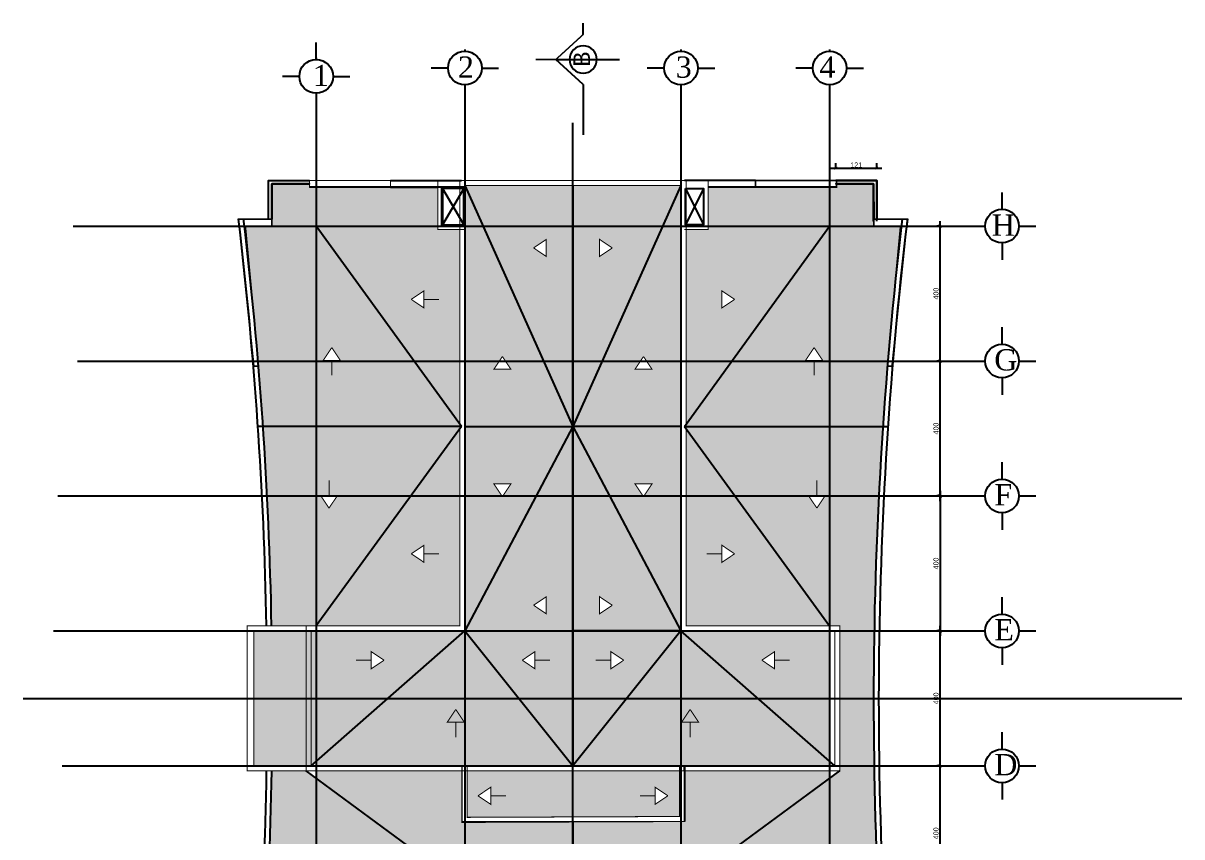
# Model space of a CAD drawing. Extents: x 250879 to 348495, y -51522 to -9360.
# Drawn here: x 250879 to 254311, y -22103 to -19691 of the extents above; entities that cross this region are included whole.
import ezdxf

# ---------------------------------------------------------------- set-up
doc = ezdxf.new("R2010")
doc.units = 0
doc.linetypes.add('Dashed', pattern=[0.75, 0.5, -0.25])
doc.layers.get('0').update_dxf_attribs({"linetype": 'CONTINUOUS'})
doc.layers.get('DEFPOINTS').update_dxf_attribs({"color": 9, "linetype": 'CONTINUOUS'})
for name, color, linetype in [('AXIS', 1, 'CONTINUOUS'), ('CURTAIN', 150, 'CONTINUOUS'), ('DIM', 3, 'CONTINUOUS'), ('FURNITURE', 4, 'CONTINUOUS'), ('TEXT', 3, 'CONTINUOUS'), ('WALL', 7, 'CONTINUOUS'), ('WALL1', 2, 'CONTINUOUS')]:
    doc.layers.add(name, color=color, linetype=linetype)
doc.styles.get("Standard").update_dxf_attribs({"font": 'sanss___.ttf', "height": 15})
doc.styles.add('style2', font='romantic.ttf', dxfattribs={"height": 50})
doc.dimstyles.get("Standard").update_dxf_attribs({"dimtxt": 15, "dimasz": 10, "dimexe": 10, "dimexo": 30, "dimgap": 5, "dimtad": 1, "dimdec": 0, "dimdsep": 46, "dimtxsty": 'Standard', "dimblk1": 'ARCHTICK', "dimblk2": 'ARCHTICK', "dimsah": 1, "dimcen": 2.5, "dimdle": 15, "dimclrd": 3, "dimclre": 3, "dimclrt": 3, "dimazin": 0, "dimtfac": 1, "dimtdec": 0, "dimtmove": 2, "dimatfit": 2, "dimldrblk": 'ARCHTICK', "dimfxl": 1.0455, "dimfxlon": 1, "dimtolj": 1, "dimtzin": 0, "dimarcsym": 0})
doc.dimstyles.new('STANDARD$0', dxfattribs={"dimscale": 0, "dimtxt": 12, "dimasz": 8, "dimexe": 15, "dimexo": 0.0625, "dimgap": 2, "dimtad": 1, "dimdec": 0, "dimzin": 0, "dimdsep": 46, "dimtxsty": 'Standard', "dimblk1": 'ARCHTICK', "dimblk2": 'ARCHTICK', "dimsah": 1, "dimcen": 0.09, "dimdle": 15, "dimclrd": 3, "dimclre": 3, "dimclrt": 3, "dimazin": 0, "dimtfac": 1, "dimtdec": 0, "dimtofl": 0, "dimtmove": 1, "dimatfit": 3, "dimldrblk": 'ARCHTICK', "dimfxl": 1.0455, "dimfxlon": 1, "dimtolj": 1, "dimtzin": 0, "dimarcsym": 0})
pattern_1 = [(0, (-18892.62, 0), (4.7625, 9.525), [0, -9.525])]

# ---------------------------------------------------------------- blocks, each defined once
blk = doc.blocks.new('_ARCHTICK')
at = {"color": 0, "linetype": 'ByBlock', "const_width": 0.15}
blk.add_lwpolyline([(-0.5, -0.5), (0.5, 0.5)], dxfattribs=at)
blk = doc.blocks.new('*D1141')
at = {"layer": 'DEFPOINTS', "color": 0, "linetype": 'ByBlock', "ltscale": 3, "transparency": 16777216}
for p in [(253595.8, -21892.8), (253595.8, -21892.8), (253595.8, -22292.8)]:
    blk.add_point(p, dxfattribs=at)
at = {"layer": 'WALL1', "color": 3, "linetype": 'ByBlock', "lineweight": -2, "ltscale": 3, "transparency": 16777216}
for p, q in [((253595.8, -21892.8), (253585.8, -21892.8)), ((253595.8, -22307.8), (253595.8, -21877.8)), ((253595.8, -22292.8), (253585.8, -22292.8))]:
    blk.add_line(p, q, dxfattribs=at)
at = {"layer": 'WALL1', "color": 3, "linetype": 'ByBlock', "lineweight": -2, "ltscale": 3, "transparency": 16777216, "xscale": 10, "yscale": 10, "zscale": 10}
for p, rotation in [((253595.8, -21892.8), 90), ((253595.8, -22292.8), 270)]:
    blk.add_blockref('_ARCHTICK', p, dxfattribs=dict(at, rotation=rotation))
at = {"layer": 'WALL1', "color": 3, "linetype": 'ByBlock', "ltscale": 3, "transparency": 16777216, "insert": (253583.1, -22092.8), "char_height": 15, "attachment_point": 5, "rotation": 90}
blk.add_mtext('\\A1;400', dxfattribs=at)
blk = doc.blocks.new('*D1142')
at = {"layer": 'DEFPOINTS', "color": 0, "linetype": 'ByBlock', "ltscale": 3, "transparency": 16777216}
for p in [(253595.8, -21492.8), (253595.8, -21492.8), (253595.8, -21892.8)]:
    blk.add_point(p, dxfattribs=at)
at = {"layer": 'WALL1', "color": 3, "linetype": 'ByBlock', "lineweight": -2, "ltscale": 3, "transparency": 16777216}
for p, q in [((253595.8, -21907.8), (253595.8, -21477.8)), ((253595.8, -21492.8), (253585.8, -21492.8)), ((253595.8, -21892.8), (253585.8, -21892.8))]:
    blk.add_line(p, q, dxfattribs=at)
at = {"layer": 'WALL1', "color": 3, "linetype": 'ByBlock', "lineweight": -2, "ltscale": 3, "transparency": 16777216, "xscale": 10, "yscale": 10, "zscale": 10}
for p, rotation in [((253595.8, -21492.8), 90), ((253595.8, -21892.8), 270)]:
    blk.add_blockref('_ARCHTICK', p, dxfattribs=dict(at, rotation=rotation))
at = {"layer": 'WALL1', "color": 3, "linetype": 'ByBlock', "ltscale": 3, "transparency": 16777216, "insert": (253583.1, -21692.8), "char_height": 15, "attachment_point": 5, "rotation": 90}
blk.add_mtext('\\A1;400', dxfattribs=at)
blk = doc.blocks.new('*D1143')
at = {"layer": 'DEFPOINTS', "color": 0, "linetype": 'ByBlock', "ltscale": 3, "transparency": 16777216}
for p in [(253595.8, -20692.8), (253595.8, -20692.8), (253595.8, -21092.8)]:
    blk.add_point(p, dxfattribs=at)
at = {"layer": 'WALL1', "color": 3, "linetype": 'ByBlock', "lineweight": -2, "ltscale": 3, "transparency": 16777216}
for p, q in [((253595.8, -20692.8), (253585.8, -20692.8)), ((253595.8, -21107.8), (253595.8, -20677.8)), ((253595.8, -21092.8), (253585.8, -21092.8))]:
    blk.add_line(p, q, dxfattribs=at)
at = {"layer": 'WALL1', "color": 3, "linetype": 'ByBlock', "lineweight": -2, "ltscale": 3, "transparency": 16777216, "xscale": 10, "yscale": 10, "zscale": 10}
for p, rotation in [((253595.8, -20692.8), 90), ((253595.8, -21092.8), 270)]:
    blk.add_blockref('_ARCHTICK', p, dxfattribs=dict(at, rotation=rotation))
at = {"layer": 'WALL1', "color": 3, "linetype": 'ByBlock', "ltscale": 3, "transparency": 16777216, "insert": (253583.1, -20892.8), "char_height": 15, "attachment_point": 5, "rotation": 90}
blk.add_mtext('\\A1;400', dxfattribs=at)
blk = doc.blocks.new('*D1144')
at = {"layer": 'DEFPOINTS', "color": 0, "linetype": 'ByBlock', "ltscale": 3, "transparency": 16777216}
for p in [(253595.8, -20292.8), (253595.8, -20292.8), (253595.8, -20692.8)]:
    blk.add_point(p, dxfattribs=at)
at = {"layer": 'WALL1', "color": 3, "linetype": 'ByBlock', "lineweight": -2, "ltscale": 3, "transparency": 16777216}
for p, q in [((253595.8, -20707.8), (253595.8, -20277.8)), ((253595.8, -20292.8), (253585.8, -20292.8)), ((253595.8, -20692.8), (253585.8, -20692.8))]:
    blk.add_line(p, q, dxfattribs=at)
at = {"layer": 'WALL1', "color": 3, "linetype": 'ByBlock', "lineweight": -2, "ltscale": 3, "transparency": 16777216, "xscale": 10, "yscale": 10, "zscale": 10}
for p, rotation in [((253595.8, -20292.8), 90), ((253595.8, -20692.8), 270)]:
    blk.add_blockref('_ARCHTICK', p, dxfattribs=dict(at, rotation=rotation))
at = {"layer": 'WALL1', "color": 3, "linetype": 'ByBlock', "ltscale": 3, "transparency": 16777216, "insert": (253583.1, -20492.8), "char_height": 15, "attachment_point": 5, "rotation": 90}
blk.add_mtext('\\A1;400', dxfattribs=at)
blk = doc.blocks.new('*D1146')
at = {"layer": 'DEFPOINTS', "color": 0, "linetype": 'ByBlock', "ltscale": 3, "transparency": 16777216}
for p in [(253558.5, -21092.8), (253558.5, -21492.8), (253595.8, -21492.8)]:
    blk.add_point(p, dxfattribs=at)
at = {"layer": 'WALL1', "color": 3, "linetype": 'ByBlock', "lineweight": -2, "ltscale": 3, "transparency": 16777216}
for p, q in [((253595.8, -21077.8), (253595.8, -21507.8)), ((253594.8, -21092.8), (253605.8, -21092.8)), ((253594.8, -21492.8), (253605.8, -21492.8))]:
    blk.add_line(p, q, dxfattribs=at)
at = {"layer": 'WALL1', "color": 3, "linetype": 'ByBlock', "lineweight": -2, "ltscale": 3, "transparency": 16777216, "xscale": 10, "yscale": 10, "zscale": 10}
for p, rotation in [((253595.8, -21092.8), 90), ((253595.8, -21492.8), 270)]:
    blk.add_blockref('_ARCHTICK', p, dxfattribs=dict(at, rotation=rotation))
at = {"layer": 'WALL1', "color": 3, "linetype": 'ByBlock', "ltscale": 3, "transparency": 16777216, "insert": (253583.1, -21292.8), "char_height": 15, "attachment_point": 5, "rotation": 90}
blk.add_mtext('\\A1;400', dxfattribs=at)
blk = doc.blocks.new('sec')
at = {"layer": 'WALL'}
for p, q in [((0, 105.9), (0, 319.4)), ((0, 105.9), (-115.7, 0)), ((-115.7, 0), (153.7, 0)), ((0, -105.9), (0, -153.8))]:
    blk.add_line(p, q, dxfattribs=at)
at = {"layer": 'WALL', "const_width": 6}
for points in [[(0, 105.9), (-115.7, 0), (-201.5, 0)], [(0, -105.9), (-115.7, 0)]]:
    blk.add_lwpolyline(points, dxfattribs=at)
at = {"layer": 'WALL'}
blk.add_circle((0, 0), 57.9, dxfattribs=at)
blk = doc.blocks.new('*D1136')
at = {"layer": 'DEFPOINTS', "color": 0, "linetype": 'Continuous', "transparency": 16777216}
for p in [(253407.4, -20121.3), (253286.4, -20157.7), (253407.4, -20157.7)]:
    blk.add_point(p, dxfattribs=at)
at = {"layer": 'WALL', "color": 3, "linetype": 'Continuous', "lineweight": -2, "transparency": 16777216}
for p, q in [((253286.4, -20122.3), (253286.4, -20106.3)), ((253407.4, -20122.3), (253407.4, -20106.3)), ((253271.4, -20121.3), (253422.4, -20121.3))]:
    blk.add_line(p, q, dxfattribs=at)
at = {"layer": 'WALL', "color": 3, "linetype": 'Continuous', "lineweight": -2, "transparency": 16777216, "xscale": 8, "yscale": 8, "zscale": 8, "rotation": 180}
blk.add_blockref('_ARCHTICK', (253286.4, -20121.3), dxfattribs=at)
at = {"layer": 'WALL', "color": 3, "linetype": 'Continuous', "lineweight": -2, "transparency": 16777216, "xscale": 8, "yscale": 8, "zscale": 8}
blk.add_blockref('_ARCHTICK', (253407.4, -20121.3), dxfattribs=at)
at = {"layer": 'WALL', "color": 3, "linetype": 'Continuous', "transparency": 16777216, "insert": (253346.9, -20111.8), "char_height": 15, "attachment_point": 5}
blk.add_mtext('\\A1;121', dxfattribs=at)

msp = doc.modelspace()

# ---------------------------------------------------------------- hatches: boundary and pattern name
at = {"layer": 'AXIS'}
h = msp.add_hatch(dxfattribs=at)
h.set_pattern_fill('DOTS', color=256, scale=10, style=0)
h.set_pattern_definition([(0, (-18892.62, 0), (7.9375, 15.875), [0, -15.875])])
h.paths.add_polyline_path([(252823.02086, -21907.83296), (252507.36587, -21907.83296), (252507.36587, -22044.14992), (252823.02086, -22042.89259)])
h.paths.add_polyline_path([(252750.87872, -21981.53314), (252750.87872, -21956.19963), (252788.62211, -21981.53314), (252750.87872, -22006.86665)], flags=16)
h.paths.add_polyline_path([(252507.36587, -21907.83296), (252193.6885, -21907.83296), (252193.6885, -22045.39937), (252507.36587, -22044.14992)])
h.paths.add_polyline_path([(252263.85303, -21981.53314), (252263.85303, -22006.86665), (252226.10963, -21981.53314), (252263.85303, -21956.19963)], flags=16)
h.paths.add_polyline_path([(253055.35748, -21692.91526), (252827.52534, -21692.91526), (252827.52534, -21892.83296), (253253.00221, -21892.83296), (253268.00221, -21892.83296), (253268.00221, -21879.65996)])
h.paths.add_polyline_path([(253268.00221, -21692.91526), (253055.35748, -21692.91526), (253268.00221, -21879.65996)], flags=17)
h.paths.add_polyline_path([(253268.00221, -21492.83296), (252827.52534, -21492.83296), (253055.35748, -21692.91526), (253268.00221, -21692.91526)])
h.paths.add_polyline_path([(253104.81389, -21579.654), (253104.81389, -21604.98751), (253067.0705, -21579.654), (253104.81389, -21554.32049)], flags=16)
h.paths.add_polyline_path([(252827.52534, -21492.83296), (252827.52534, -21692.91526), (253055.35748, -21692.91526)])
h.paths.add_polyline_path([(252827.52534, -21492.83296), (252667.37974, -21692.91526), (252827.52534, -21692.91526)])
h.paths.add_polyline_path([(252827.52534, -21492.83296), (252507.36587, -21492.83296), (252507.36587, -21692.91526), (252667.37974, -21692.91526)])
h.paths.add_polyline_path([(252657.6753, -21579.654), (252619.93191, -21604.98751), (252619.93191, -21579.654), (252619.93191, -21554.32049)], flags=16)
h.paths.add_polyline_path([(252827.52534, -21692.91526), (252667.37974, -21692.91526), (252507.36587, -21892.83296), (252827.52534, -21892.83296)])
h.paths.add_polyline_path([(252667.37974, -21692.91526), (252507.36587, -21692.91526), (252507.36587, -21892.83296)], flags=17)
h.paths.add_polyline_path([(252507.36587, -21492.83296), (252187.20641, -21492.83296), (252347.35201, -21692.91526), (252507.36587, -21692.91526)])
h.paths.add_polyline_path([(252394.79984, -21579.654), (252394.79984, -21604.98751), (252357.05644, -21579.654), (252394.79984, -21554.32049)], flags=16)
h.paths.add_polyline_path([(252507.36587, -21692.91526), (252347.35201, -21692.91526), (252507.36587, -21892.83296)], flags=17)
h.paths.add_polyline_path([(252347.35201, -21692.91526), (252187.20641, -21692.91526), (252187.20641, -21892.83296), (252507.36587, -21892.83296)])
h.paths.add_polyline_path([(252187.20641, -21692.91526), (251959.37427, -21692.91526), (251746.72953, -21879.65996), (251746.72953, -21892.83296), (252187.20641, -21892.83296)])
h.paths.add_polyline_path([(252187.20641, -21492.83296), (252187.20641, -21692.91526), (252347.35201, -21692.91526)], flags=17)
h.paths.add_polyline_path([(252187.20641, -21492.83296), (251959.37427, -21692.91526), (252187.20641, -21692.91526)])
h.paths.add_polyline_path([(252187.20641, -21492.83296), (251746.72953, -21492.83296), (251746.72953, -21692.91526), (251959.37427, -21692.91526)])
h.paths.add_polyline_path([(251947.66125, -21579.654), (251909.91785, -21604.98751), (251909.91785, -21579.654), (251909.91785, -21554.32049)], flags=16)
h.paths.add_polyline_path([(251746.72953, -21492.83296), (251562.29841, -21492.83296), (251562.29841, -21692.91526), (251746.72953, -21692.91526)])
h.paths.add_polyline_path([(251746.72953, -21692.91526), (251562.29841, -21692.91526), (251562.29841, -21892.83296), (251731.72953, -21892.83296), (251746.72953, -21879.65996)])
h.paths.add_polyline_path([(252616.08484, -21092.83296), (252507.36587, -21092.83296), (252507.36587, -21492.83296), (252827.52534, -21492.83296)])
h.paths.add_polyline_path([(252586.27638, -21391.41534), (252624.01978, -21416.74885), (252586.27638, -21442.08236), (252586.27638, -21416.74885)], flags=16)
h.paths.add_polyline_path([(252827.52534, -21092.83296), (252717.7022, -21092.83296), (252716.43314, -21094.72368), (252715.16409, -21092.83296), (252616.08484, -21092.83296), (252827.52534, -21492.83296)], flags=17)
h.paths.add_polyline_path([(252827.52534, -20887.16003), (252507.36587, -20887.16003), (252616.08484, -21092.83296), (252715.16409, -21092.83296), (252691.09963, -21056.98029), (252716.43314, -21056.98029), (252741.76666, -21056.98029), (252717.7022, -21092.83296), (252827.52534, -21092.83296)])
h.paths.add_polyline_path([(252827.52534, -20692.83296), (252725.31759, -20692.83296), (252741.76666, -20717.33977), (252716.43314, -20717.33977), (252691.09963, -20717.33977), (252707.54869, -20692.83296), (252594.44268, -20692.83296), (252507.36587, -20887.16003), (252827.52534, -20887.16003)])
h.paths.add_polyline_path([(252827.52534, -20172.66838), (252594.44268, -20692.83296), (252707.54869, -20692.83296), (252716.43314, -20679.59638), (252725.31759, -20692.83296), (252827.52534, -20692.83296)])
h.paths.add_polyline_path([(252827.52534, -20172.66838), (252507.36587, -20172.66838), (252507.36587, -20692.83296), (252594.44268, -20692.83296)])
h.paths.add_polyline_path([(252624.01978, -20357.57121), (252586.27638, -20382.90472), (252586.27638, -20357.57121), (252586.27638, -20332.23769)], flags=16)
h.paths.add_polyline_path([(252507.36587, -20172.66838), (252187.20641, -20172.66838), (252420.28907, -20692.83296), (252507.36587, -20692.83296)])
h.paths.add_polyline_path([(252428.45537, -20332.23769), (252428.45537, -20357.57121), (252428.45537, -20382.90472), (252390.71197, -20357.57121)], flags=16)
h.paths.add_polyline_path([(252507.36587, -20692.83296), (252420.28907, -20692.83296), (252507.36587, -20887.16003)], flags=17)
h.paths.add_polyline_path([(252594.44268, -20692.83296), (252507.36587, -20692.83296), (252507.36587, -20887.16003)])
h.paths.add_polyline_path([(252420.28907, -20692.83296), (252307.18305, -20692.83296), (252323.63212, -20717.33977), (252298.2986, -20717.33977), (252272.96509, -20717.33977), (252289.41415, -20692.83296), (252187.20641, -20692.83296), (252187.20641, -20887.16003), (252507.36587, -20887.16003)])
h.paths.add_polyline_path([(252187.20641, -20172.66838), (252187.20641, -20692.83296), (252289.41415, -20692.83296), (252298.2986, -20679.59638), (252307.18305, -20692.83296), (252420.28907, -20692.83296)])
h.paths.add_polyline_path([(252507.36587, -20887.16003), (252187.20641, -20887.16003), (252187.20641, -21092.83296), (252297.02955, -21092.83296), (252272.96509, -21056.98029), (252298.2986, -21056.98029), (252323.63212, -21056.98029), (252299.56766, -21092.83296), (252398.64691, -21092.83296)])
h.paths.add_polyline_path([(252507.36587, -20887.16003), (252398.64691, -21092.83296), (252507.36587, -21092.83296)], flags=17)
h.paths.add_polyline_path([(252507.36587, -20887.16003), (252507.36587, -21092.83296), (252616.08484, -21092.83296)])
h.paths.add_polyline_path([(252507.36587, -21092.83296), (252398.64691, -21092.83296), (252187.20641, -21492.83296), (252507.36587, -21492.83296)])
h.paths.add_polyline_path([(252428.45537, -21391.41534), (252428.45537, -21416.74885), (252428.45537, -21442.08236), (252390.71197, -21416.74885)], flags=16)
h.paths.add_polyline_path([(252398.64691, -21092.83296), (252299.56766, -21092.83296), (252298.2986, -21094.72368), (252297.02955, -21092.83296), (252187.20641, -21092.83296), (252187.20641, -21492.83296)], flags=17)
h.paths.add_polyline_path([(251959.37427, -21692.91526), (251746.72953, -21692.91526), (251746.72953, -21879.65996)])
at = {"layer": 'CURTAIN', "linetype": 'Continuous'}
h = msp.add_hatch(dxfattribs=at)
h.set_pattern_fill('DOTS', color=256, scale=6, style=0)
h.set_pattern_definition(pattern_1)
h.paths.add_polyline_path([(252107.04359, -20177.66838), (251746.72953, -20177.66838), (251746.72953, -20292.83296), (252107.04359, -20292.83296)])
h.paths.add_polyline_path([(252172.20641, -20302.83296), (252107.04359, -20302.83296), (252107.04359, -20292.83296), (251746.72953, -20292.83296), (252036.11992, -20692.83296), (252172.20641, -20692.83296)])
h.paths.add_polyline_path([(252066.05863, -20484.78181), (252066.05863, -20510.11532), (252066.05863, -20535.44883), (252028.31524, -20510.11532)], flags=16)
h.paths.add_polyline_path([(252172.20641, -20692.83296), (252036.11992, -20692.83296), (252172.20641, -20880.93387)])
h.paths.add_polyline_path([(252172.20641, -20893.3479), (252026.99093, -21092.83296), (252172.20641, -21092.83296)])
h.paths.add_polyline_path([(252172.20641, -21092.83296), (252026.99093, -21092.83296), (251746.72953, -21477.83296), (252172.20641, -21477.83296)])
h.paths.add_polyline_path([(252066.05863, -21238.87123), (252066.05863, -21264.20474), (252066.05863, -21289.53825), (252028.31524, -21264.20474)], flags=16)
h.paths.add_polyline_path([(252026.99093, -21092.83296), (251808.77921, -21092.83296), (251784.68508, -21128.72985), (251760.59095, -21092.83296), (251746.72953, -21092.83296), (251746.72953, -21477.83296)])
h.paths.add_polyline_path([(252172.20641, -20893.3479), (252172.20641, -20887.16003), (251746.72953, -20887.16003), (251746.72953, -21092.83296), (251760.59095, -21092.83296), (251759.35157, -21090.98646), (251784.68508, -21090.98646), (251810.01859, -21090.98646), (251808.77921, -21092.83296), (252026.99093, -21092.83296)])
h.paths.add_polyline_path([(252036.11992, -20692.83296), (251746.72953, -20692.83296), (251746.72953, -20887.16003), (252172.20641, -20887.16003), (252172.20641, -20880.93387)])
h.paths.add_polyline_path([(251746.72953, -20292.83296), (251746.72953, -20692.83296), (251792.839, -20692.83296), (251792.839, -20690.82187), (251767.50549, -20690.82187), (251792.839, -20653.07848), (251818.17251, -20690.82187), (251792.839, -20690.82187), (251792.839, -20692.83296), (252036.11992, -20692.83296)])
h.paths.add_polyline_path([(251746.72953, -20177.66838), (251726.89589, -20177.66838), (251726.89589, -20167.66838), (251615.66618, -20167.66838), (251615.66618, -20272.66838), (251615.50159, -20272.66838), (251615.50159, -20292.83296), (251746.72953, -20292.83296)])
h.paths.add_polyline_path([(251746.72953, -20292.83296), (251536.58053, -20292.83296), (251551.1823, -20447.09997, -0.00511184), (251574.32417, -20692.83296), (251746.72953, -20692.83296)])
h.paths.add_polyline_path([(251746.72953, -20692.83296), (251574.32417, -20692.83296, -0.0040361542), (251589.04376, -20887.16003), (251746.72953, -20887.16003)])
h.paths.add_polyline_path([(251746.72953, -20887.16003), (251589.04376, -20887.16003, -0.0042670362), (251601.19169, -21092.83296), (251746.72953, -21092.83296)])
h.paths.add_polyline_path([(251746.72953, -21092.83296), (251601.19169, -21092.83296, -0.0079786978), (251614.48128, -21477.83296), (251746.72953, -21477.83296)])
h = msp.add_hatch(dxfattribs=at)
h.set_pattern_fill('DOTS', color=256, scale=6, style=0)
h.set_pattern_definition(pattern_1)
h.paths.add_polyline_path([(253268.00221, -20177.66838), (252907.85451, -20177.66838), (252907.85451, -20292.83296), (253268.00221, -20292.83296)])
h.paths.add_polyline_path([(253397.41612, -20167.66838), (253288.16857, -20167.66838), (253288.16857, -20177.66838), (253268.00221, -20177.66838), (253268.00221, -20292.83296), (253399.23015, -20292.83296), (253399.23015, -20272.66838)])
h.paths.add_polyline_path([(253268.00221, -20292.83296), (252907.85451, -20292.83296), (252907.85451, -20302.83296), (252842.52534, -20302.83296), (252842.52534, -20692.83296), (252978.61182, -20692.83296)])
h.paths.add_polyline_path([(252986.41651, -20510.11532), (252948.67312, -20535.44883), (252948.67312, -20510.11532), (252948.67312, -20484.78181)], flags=16)
h.paths.add_polyline_path([(253268.00221, -20292.83296), (252978.61182, -20692.83296), (253221.89275, -20692.83296), (253221.89275, -20690.82187), (253196.55923, -20690.82187), (253221.89275, -20653.07848), (253247.22626, -20690.82187), (253221.89275, -20690.82187), (253221.89275, -20692.83296), (253268.00221, -20692.83296)])
h.paths.add_polyline_path([(253463.54945, -20447.09997), (253478.15122, -20292.83296), (253268.00221, -20292.83296), (253268.00221, -20692.83296), (253440.40757, -20692.83296, -0.00511184)])
h.paths.add_polyline_path([(253440.40757, -20692.83296), (253268.00221, -20692.83296), (253268.00221, -20887.16003), (253425.68799, -20887.16003, -0.0040361542)])
h.paths.add_polyline_path([(253268.00221, -20692.83296), (252978.61182, -20692.83296), (252842.52534, -20880.93387), (252842.52534, -20887.16003), (253268.00221, -20887.16003)])
h.paths.add_polyline_path([(253268.00221, -20887.16003), (252842.52534, -20887.16003), (252842.52534, -20893.3479), (252987.74082, -21092.83296), (253205.95254, -21092.83296), (253204.71315, -21090.98646), (253230.04667, -21090.98646), (253255.38018, -21090.98646), (253254.1408, -21092.83296), (253268.00221, -21092.83296)])
h.paths.add_polyline_path([(253425.68799, -20887.16003), (253268.00221, -20887.16003), (253268.00221, -21092.83296), (253413.54006, -21092.83296, -0.0042670362)])
h.paths.add_polyline_path([(253413.54006, -21092.83296), (253268.00221, -21092.83296), (253268.00221, -21477.83296), (253298.00221, -21477.83296), (253298.00221, -21492.83296), (253399.98155, -21492.83296, -0.0082894218)])
h.paths.add_polyline_path([(253268.00221, -21092.83296), (253254.1408, -21092.83296), (253230.04667, -21128.72985), (253205.95254, -21092.83296), (252987.74082, -21092.83296), (253268.00221, -21477.83296)], flags=17)
h.paths.add_polyline_path([(252987.74082, -21092.83296), (252842.52534, -21092.83296), (252842.52534, -21477.83296), (253268.00221, -21477.83296)])
h.paths.add_polyline_path([(252948.67312, -21289.53825), (252948.67312, -21264.20474), (252948.67312, -21238.87123), (252986.41651, -21264.20474)], flags=16)
h.paths.add_polyline_path([(252842.52534, -20893.3479), (252842.52534, -21092.83296), (252987.74082, -21092.83296)], flags=17)
h.paths.add_polyline_path([(252978.61182, -20692.83296), (252842.52534, -20692.83296), (252842.52534, -20880.93387)])
h = msp.add_hatch(dxfattribs=at)
h.set_pattern_fill('DOTS', color=256, scale=6, style=0)
h.set_pattern_definition(pattern_1)
h.paths.add_polyline_path([(253268.00221, -21929.89133), (253268.00221, -21907.83296), (252838.02086, -21907.83296), (252838.02086, -22057.83296), (252827.52534, -22057.87477), (252827.52534, -22253.76465)])
h.paths.add_polyline_path([(253268.00221, -21929.89133), (252827.52534, -22253.76465), (252827.52534, -22292.83296), (253109.73233, -22292.83296), (253135.06585, -22255.08957), (253160.39936, -22292.83296), (253268.00221, -22292.83296)])
h.paths.add_polyline_path([(253399.68719, -21892.83296), (253298.00221, -21892.83296), (253298.00221, -21907.83296), (253268.00221, -21929.89133), (253268.00221, -22292.83296), (253383.00221, -22292.83296), (253412.65602, -22292.83296, -0.008289017)])
h.paths.add_polyline_path([(253398.17738, -21692.91526), (253298.00221, -21692.91526), (253298.00221, -21892.83296), (253399.68719, -21892.83296, -0.004140532)])
h.paths.add_polyline_path([(253399.98155, -21492.83296), (253298.00221, -21492.83296), (253298.00221, -21692.91526), (253398.17738, -21692.91526, -0.0041439912)])
h.paths.add_polyline_path([(253412.65602, -22292.83296), (253268.00221, -22292.83296), (253268.00221, -22489.17112), (253423.88586, -22489.17112, -0.0040729229)])
h.paths.add_polyline_path([(253423.88586, -22489.17112), (253268.00221, -22489.17112), (253268.00221, -22692.99755), (253438.94449, -22692.99755, -0.004232874)])
h.paths.add_polyline_path([(253438.94449, -22692.99755), (253268.00221, -22692.99755), (253268.00221, -23093.16214), (253476.07906, -23093.16214), (253461.97019, -22941.1241, -0.0051609757)])
h.paths.add_polyline_path([(253399.23015, -23093.16214), (253268.00221, -23093.16214), (253268.00221, -23224.22549), (253288.00221, -23224.22549), (253399.06557, -23224.22549), (253399.06557, -23113.16214), (253399.23015, -23113.16214)])
h.paths.add_polyline_path([(253268.00221, -23093.16214), (252827.52534, -23093.16214), (252827.52534, -23296.99398, -0.0008867474), (252842.82317, -23298.29613), (252862.82312, -23299.88112), (252862.82312, -23299.88119), (252927.53821, -23306.79401, -0.0144207333), (253268.00221, -23343.16214), (253268.00221, -23224.22549)])
h.paths.add_polyline_path([(252827.52534, -22743.397), (252827.52534, -22943.02991), (252865.26873, -22968.36342), (252827.52534, -22993.69694), (252827.52534, -23093.16214), (253268.00221, -23093.16214)])
h.paths.add_polyline_path([(253268.00221, -22692.99755), (253139.92487, -22692.99755), (253114.59136, -22730.74095), (253089.25785, -22692.99755), (252827.52534, -22692.99755), (252827.52534, -22743.397), (253268.00221, -23093.16214)])
h.paths.add_polyline_path([(253268.00221, -22489.17112), (252827.52534, -22489.17112), (252827.52534, -22692.99755), (253268.00221, -22692.99755)])
h.paths.add_polyline_path([(253268.00221, -22292.83296), (252830.00221, -22292.83296), (252827.52534, -22292.83296), (252827.52534, -22489.17112), (253268.00221, -22489.17112)])
h.paths.add_polyline_path([(252827.52534, -22057.87477), (252507.36587, -22059.15004), (252507.36587, -22292.83296), (252774.39132, -22292.83296), (252827.52534, -22253.76465)])
h.paths.add_polyline_path([(252827.52534, -22253.76465), (252774.39132, -22292.83296), (252827.52534, -22292.83296)])
h.paths.add_polyline_path([(252827.52534, -22292.83296), (252774.39132, -22292.83296), (252507.36587, -22489.17112), (252827.52534, -22489.17112)])
h.paths.add_polyline_path([(252827.52534, -22489.17112), (252507.36587, -22489.17112), (252764.05477, -22692.99755), (252827.52534, -22692.99755)])
h.paths.add_polyline_path([(252507.36587, -22489.17112), (252507.36587, -22692.99755), (252764.05477, -22692.99755)])
h.paths.add_polyline_path([(252827.52534, -22692.99755), (252764.05477, -22692.99755), (252827.52534, -22743.397)])
h.paths.add_polyline_path([(252827.52534, -22743.397), (252764.05477, -22692.99755), (252507.36587, -22692.99755), (252507.36587, -23093.16214), (252827.52534, -23093.16214)])
h.paths.add_polyline_path([(252827.52534, -23093.16214), (252507.36587, -23093.16214), (252507.36587, -23282.22058, -0.018517361), (252827.52534, -23296.99398)])
h.paths.add_polyline_path([(252507.36587, -23093.16214), (252187.20641, -23093.16214), (252187.20641, -23297.49408, -0.020152236), (252507.36587, -23282.22055)])
h.paths.add_polyline_path([(252507.36587, -22692.99755), (252250.67697, -22692.99755), (252187.20641, -22743.397), (252187.20641, -23093.16214), (252507.36587, -23093.16214)])
h.paths.add_polyline_path([(252507.36587, -22489.17112), (252250.67697, -22692.99755), (252507.36587, -22692.99755)])
h.paths.add_polyline_path([(252507.36587, -22489.17112), (252187.20641, -22489.17112), (252187.20641, -22692.99755), (252250.67697, -22692.99755)])
h.paths.add_polyline_path([(252240.34043, -22292.83296), (252187.20641, -22292.83296), (252187.20641, -22489.17112), (252507.36587, -22489.17112)])
h.paths.add_polyline_path([(252507.36587, -22292.83296), (252240.34043, -22292.83296), (252507.36587, -22489.17112)])
h.paths.add_polyline_path([(252507.36587, -22059.15004), (252187.20641, -22060.42531), (252187.20641, -22253.76465), (252240.34043, -22292.83296), (252507.36587, -22292.83296)])
h.paths.add_polyline_path([(252178.08055, -21907.83296), (251746.72953, -21907.83296), (251746.72953, -21929.89133), (252187.20641, -22253.76465), (252187.20641, -22060.42531), (252178.6885, -22060.45924), (252178.6885, -22057.83296), (252178.67804, -22057.83296)])
h.paths.add_polyline_path([(251746.72953, -21929.89133), (251746.72953, -22292.83296), (251854.33239, -22292.83296), (251879.6659, -22255.08957), (251904.99941, -22292.83296), (252187.20641, -22292.83296), (252187.20641, -22253.76465)])
h.paths.add_polyline_path([(252187.20641, -22292.83296), (251746.72953, -22292.83296), (251746.72953, -22489.17112), (252187.20641, -22489.17112)])
h.paths.add_polyline_path([(252187.20641, -22489.17112), (251746.72953, -22489.17112), (251746.72953, -22692.99755), (252187.20641, -22692.99755)])
h.paths.add_polyline_path([(252187.20641, -22743.397), (252187.20641, -22692.99755), (251925.4739, -22692.99755), (251900.14039, -22730.74095), (251874.80687, -22692.99755), (251746.72953, -22692.99755), (251746.72953, -23093.16214)])
h.paths.add_polyline_path([(252187.20641, -22743.397), (251746.72953, -23093.16214), (252187.20641, -23093.16214), (252187.20641, -22993.69694), (252149.46302, -22968.36342), (252187.20641, -22943.02991)])
h.paths.add_polyline_path([(252187.20641, -23093.16214), (251746.72953, -23093.16214), (251746.72953, -23343.16214, -0.0144207333), (252087.19354, -23306.79401), (252171.90564, -23297.74512), (252171.90579, -23298.87333, -0.0009655032), (252187.20641, -23297.49408)])
h.paths.add_polyline_path([(251746.72953, -23093.16214), (251615.50159, -23093.16214), (251615.50159, -23113.16214), (251615.66618, -23113.16214), (251615.66618, -23224.22549), (251726.72953, -23224.22549), (251746.72953, -23224.22549)])
h.paths.add_polyline_path([(251746.72953, -22692.99755), (251576.00356, -22692.99755, -0.0054322373), (251551.85011, -22950.9459), (251538.65269, -23093.16214), (251615.50159, -23093.16214), (251615.83077, -23093.16214), (251746.72953, -23093.16214)])
h.paths.add_polyline_path([(251746.72953, -22489.17112), (251591.09983, -22489.17112, -0.0042854254), (251576.00356, -22692.99755), (251746.72953, -22692.99755)])
h.paths.add_polyline_path([(251746.72953, -22292.83296), (251602.32525, -22292.83296, -0.0041234271), (251591.09983, -22489.17112), (251746.72953, -22489.17112)])
h.paths.add_polyline_path([(251746.72953, -21929.89133), (251716.72953, -21907.83296), (251614.92347, -21907.83296, -0.0080771661), (251602.32525, -22292.83296), (251746.72953, -22292.83296)])
h.paths.add_polyline_path([(252774.39132, -22292.83296), (252507.36587, -22292.83296), (252507.36587, -22489.17112)])

# ---------------------------------------------------------------- linework, layer by layer
at = {"layer": 'AXIS'}
for p, q in [((251746.72953, -19799.16447), (251746.72953, -19749.16447)), ((252187.20641, -19768.99297), (252187.20641, -19774.39208)), ((252827.52534, -19768.99297), (252827.52534, -19774.39208)), ((253268.00221, -19768.99297), (253268.00221, -19774.39208)), ((251746.72953, -19793.76536), (251746.72953, -19799.16447)), ((252137.20641, -19824.39208), (252087.20641, -19824.39208)), ((252237.20641, -19824.39208), (252287.20641, -19824.39208)), ((252777.52534, -19824.39208), (252727.52534, -19824.39208)), ((252877.52534, -19824.39208), (252927.52534, -19824.39208)), ((253218.00221, -19824.39208), (253168.00221, -19824.39208)), ((253318.00221, -19824.39208), (253368.00221, -19824.39208)), ((251696.72953, -19849.16447), (251646.72953, -19849.16447)), ((251796.72953, -19849.16447), (251846.72953, -19849.16447)), ((252187.20641, -19873.99297), (252187.20641, -23560.35853)), ((252187.20641, -19874.39208), (252187.20641, -19924.39208)), ((252827.52534, -19874.39208), (252827.52534, -23624.74944)), ((252827.52534, -19874.39208), (252827.52534, -19924.39208)), ((253268.00221, -19873.99297), (253268.00221, -23524.12587)), ((253268.00221, -19874.39208), (253268.00221, -19924.39208)), ((251746.72953, -19898.76536), (251746.72953, -23524.12587)), ((251746.72953, -19899.16447), (251746.72953, -19949.16447)), ((252507.36587, -23615.82722), (252507.36587, -19986.90096)), ((252184.07698, -20181.28058), (252120.67732, -20289.39423)), ((252120.67732, -20181.28058), (252184.07698, -20289.39423)), ((252841.15029, -20181.28058), (252894.22078, -20289.39423)), ((252894.22078, -20181.28058), (252841.15029, -20289.39423)), ((253778.74701, -20242.89), (253778.74701, -20192.89)), ((251026.34861, -20292.83296), (253728.74704, -20292.83296)), ((253828.74701, -20292.89), (253878.74701, -20292.89)), ((253778.74701, -20342.89), (253778.74701, -20392.89)), ((253778.74701, -20642.89), (253778.74701, -20592.89)), ((251039.34656, -20692.83296), (253728.74704, -20692.83296)), ((253828.74701, -20692.89), (253878.74701, -20692.89)), ((253778.74701, -20742.89), (253778.74701, -20792.89)), ((253778.74701, -21042.89), (253778.74701, -20992.89)), ((250981.16338, -21092.83296), (253728.74704, -21092.83296)), ((253828.74701, -21092.89), (253878.74701, -21092.89)), ((253778.74701, -21142.89), (253778.74701, -21192.89)), ((253778.74701, -21442.89), (253778.74701, -21392.89)), ((250968.03902, -21492.83296), (253728.74704, -21492.83296)), ((253828.74701, -21492.89), (253878.74701, -21492.89)), ((253778.74701, -21542.89), (253778.74701, -21592.89)), ((250878.50653, -21692.91526), (254311.39586, -21692.91526)), ((253778.74701, -21842.89), (253778.74701, -21792.89)), ((250993.97021, -21892.83296), (253728.74704, -21892.83296)), ((253828.74701, -21892.89), (253878.74701, -21892.89)), ((253778.74701, -21942.89), (253778.74701, -21992.89))]:
    msp.add_line(p, q, dxfattribs=at)
for centre in [(251746.72953, -19849.16447), (252187.20641, -19824.39208), (252827.52534, -19824.39208), (253268.00221, -19824.39208), (253778.74701, -20292.89), (253778.74701, -20692.89), (253778.74701, -21092.89), (253778.74701, -21492.89), (253778.74701, -21892.89)]:
    msp.add_circle(centre, 50, dxfattribs=at)
at = {"layer": 'FURNITURE', "ltscale": 3}
for p, q in [((251966.89589, -20177.66838), (252107.04359, -20177.66838)), ((253048.16857, -20177.66838), (252908.02086, -20177.66838))]:
    msp.add_line(p, q, dxfattribs=at)
at = {"layer": 'FURNITURE'}
for p, q in [((252187.20641, -20172.66838), (252507.36587, -20887.16003)), ((252507.36587, -20172.66838), (252507.36587, -21892.83296)), ((252827.52534, -20172.66838), (252507.36587, -20887.16003)), ((252176.71089, -20887.16003), (251746.72953, -20292.83296)), ((252838.02086, -20887.16003), (253268.00221, -20292.83296)), ((252176.71089, -20887.16003), (251574.92764, -20887.16003)), ((252176.71089, -20887.16003), (251746.72953, -21477.83296)), ((252187.20641, -20887.16003), (252507.36587, -20887.16003)), ((252507.36587, -20887.16003), (252187.20641, -21492.83296)), ((252827.52534, -20887.16003), (252507.36587, -20887.16003)), ((252507.36587, -20887.16003), (252827.52534, -21492.83296)), ((252838.02086, -20887.16003), (253439.80411, -20887.16003)), ((252838.02086, -20887.16003), (253268.00221, -21477.83296)), ((251731.72953, -21892.83296), (252187.20641, -21492.83296)), ((252187.20641, -21492.83296), (252507.36587, -21892.83296)), ((252827.52534, -21492.83296), (252507.36587, -21892.83296)), ((252827.52534, -21492.83296), (252507.36587, -21492.83296)), ((253283.00221, -21892.83296), (252827.52534, -21492.83296)), ((252507.36587, -22489.17112), (251716.72953, -21907.83296)), ((252507.36587, -22489.17112), (253298.00221, -21907.83296)), ((252507.36587, -22057.83296), (252507.36587, -23282.22058))]:
    msp.add_line(p, q, dxfattribs=at)
for points in [[(251605.66618, -20272.66838), (251605.66618, -20157.66838), (251726.72953, -20157.66838)], [(253407.41612, -20278.73173), (253407.41612, -20157.66838), (253286.35277, -20157.66838)]]:
    msp.add_lwpolyline(points, dxfattribs=at)
for points in [[(251615.66618, -20167.66838), (251615.66618, -20272.66838), (251615.66618, -20167.66838), (251726.72953, -20167.66838)], [(253397.41612, -20167.66838), (253397.41612, -20278.73173), (253397.41612, -20167.66838), (253286.35277, -20167.66838)]]:
    msp.add_lwpolyline(points, close=True, dxfattribs=at)
at = {"layer": 'FURNITURE', "const_width": 3}
msp.add_lwpolyline([(252357.05644, -21579.654), (252394.79984, -21604.98751), (252394.79984, -21579.654)], dxfattribs=at)
at = {"layer": 'WALL', "linetype": 'Continuous'}
for p, q in [((252187.63368, -20177.66838), (251726.89589, -20177.66838)), ((251966.89589, -20157.66838), (252177.04359, -20157.66838)), ((253048.16857, -20157.66838), (252838.02086, -20157.66838)), ((253288.16857, -20177.66838), (252908.02086, -20177.66838)), ((253286.35277, -20157.66838), (253407.41612, -20157.66838)), ((253286.35277, -20167.66838), (253397.41612, -20167.66838)), ((253397.41612, -20167.66838), (253399.23015, -20272.66838)), ((253407.41612, -20157.66838), (253407.41612, -20272.66838)), ((252838.02086, -21907.83296), (252838.02086, -21892.83296)), ((252838.02086, -21892.83296), (252838.02086, -22057.83296))]:
    msp.add_line(p, q, dxfattribs=at)
at = {"layer": 'WALL', "ltscale": 3}
msp.add_line((252071.59697, -20177.66838), (251969.08296, -20177.66838), dxfattribs=at)
msp.add_line((252071.59697, -20177.66838), (251969.08296, -20177.66838), dxfattribs=at)
at = {"layer": 'WALL', "linetype": 'Continuous', "ltscale": 3, "const_width": 5}
for points in [[(253288.16857, -20161.60502), (253288.16857, -20157.66838), (253048.16857, -20157.66838), (253048.16857, -20177.66838), (253048.16857, -20177.66838), (253048.16857, -20177.66838), (253288.16857, -20177.66838), (253288.16857, -20161.60502), (253288.16857, -20161.60502)], [(251615.50159, -20272.66838), (251516.56495, -20272.66838), (251561.8459, -20707.83296), (251575.63563, -20708.5937)], [(251573.36331, -20681.44113), (251536.56495, -20292.66838), (251615.50159, -20292.66838), (251615.50159, -20272.66838)], [(253399.23015, -20272.66838), (253498.1668, -20272.66838), (253452.88585, -20707.83296), (253439.09612, -20708.5937)], [(253441.36844, -20681.44113), (253478.1668, -20292.66838), (253399.23015, -20292.66838), (253399.23015, -20272.66838)], [(251575.63563, -20708.5937), (251573.36331, -20681.44113)], [(253439.09612, -20708.5937), (253441.36844, -20681.44113)]]:
    msp.add_lwpolyline(points, dxfattribs=at)
at = {"layer": 'WALL', "linetype": 'Continuous', "const_width": 3}
for points in [[(252507.36587, -20157.66838), (252172.20641, -20157.66838), (252172.20641, -21477.83296), (251542.29841, -21477.83296), (251542.29841, -21907.83296), (252507.36587, -21907.83296), (252507.36587, -21892.83296), (251562.29841, -21892.83296), (251562.29841, -21492.83296), (252187.20641, -21492.83296), (252187.20641, -20172.66838), (252507.36587, -20172.66838)], [(251726.89589, -20157.66838), (251726.89589, -20177.66838), (251966.89589, -20177.66838), (251966.89589, -20157.66838), (251726.89589, -20157.66838)], [(252187.37277, -20157.66838), (252117.04359, -20157.66838), (252107.04359, -20157.66838), (252107.04359, -20292.83296), (252107.04359, -20302.83296), (252187.37277, -20302.83296)], [(252187.37277, -20157.66838), (252187.37277, -20177.66838), (252117.04359, -20177.66838), (252117.04359, -20292.83296), (252187.37277, -20292.83296), (252187.37277, -20177.66838)], [(253253.00221, -21892.83296), (252507.36587, -21892.83296), (252507.36587, -21907.83296), (253298.00221, -21907.83296), (253298.00221, -21477.83296), (252842.52534, -21477.83296), (252842.52534, -20157.66838), (252507.36587, -20157.66838)], [(252827.52534, -21477.83296), (252827.52534, -20172.66838), (252507.36587, -20172.66838)], [(253253.00221, -21892.83296), (253283.00221, -21892.83296), (253283.00221, -21492.83296), (252827.52534, -21492.83296), (252827.52534, -20172.66838), (252507.36587, -20172.66838)], [(252837.85451, -20157.66838), (252897.85451, -20157.66838), (252907.85451, -20157.66838), (252907.85451, -20292.83296), (252907.85451, -20302.83296), (252837.85451, -20302.83296)], [(252390.71197, -20357.57121), (252428.45537, -20332.23769), (252428.45537, -20357.57121)], [(252390.71197, -20357.57121), (252428.45537, -20382.90472), (252428.45537, -20357.57121)], [(252624.01978, -20357.57121), (252586.27638, -20332.23769), (252586.27638, -20357.57121)], [(252624.01978, -20357.57121), (252586.27638, -20382.90472), (252586.27638, -20357.57121)], [(252028.31524, -20510.11532), (252066.05863, -20484.78181), (252066.05863, -20510.11532)], [(252986.41651, -20510.11532), (252948.67312, -20484.78181), (252948.67312, -20510.11532)], [(252028.31524, -20510.11532), (252066.05863, -20535.44883), (252066.05863, -20510.11532)], [(252110.94883, -20510.11532), (252066.05863, -20510.11532)], [(252110.94883, -20510.11532), (252066.05863, -20510.11532)], [(252986.41651, -20510.11532), (252948.67312, -20535.44883), (252948.67312, -20510.11532)], [(251792.839, -20653.07848), (251767.50549, -20690.82187), (251792.839, -20690.82187)], [(251792.839, -20653.07848), (251767.50549, -20690.82187), (251792.839, -20690.82187)], [(251792.839, -20653.07848), (251818.17251, -20690.82187), (251792.839, -20690.82187)], [(251792.839, -20653.07848), (251818.17251, -20690.82187), (251792.839, -20690.82187)], [(253221.89275, -20653.07848), (253196.55923, -20690.82187), (253221.89275, -20690.82187)], [(253221.89275, -20653.07848), (253196.55923, -20690.82187), (253221.89275, -20690.82187)], [(253221.89275, -20653.07848), (253247.22626, -20690.82187), (253221.89275, -20690.82187)], [(253221.89275, -20653.07848), (253247.22626, -20690.82187), (253221.89275, -20690.82187)], [(251792.839, -20735.71207), (251792.839, -20690.82187)], [(251792.839, -20735.71207), (251792.839, -20690.82187)], [(251792.839, -20735.71207), (251792.839, -20690.82187)], [(251792.839, -20735.71207), (251792.839, -20690.82187)], [(252298.2986, -20679.59638), (252272.96509, -20717.33977), (252298.2986, -20717.33977)], [(252298.2986, -20679.59638), (252323.63212, -20717.33977), (252298.2986, -20717.33977)], [(252716.43314, -20679.59638), (252691.09963, -20717.33977), (252716.43314, -20717.33977)], [(252716.43314, -20679.59638), (252741.76666, -20717.33977), (252716.43314, -20717.33977)], [(253221.89275, -20735.71207), (253221.89275, -20690.82187)], [(253221.89275, -20735.71207), (253221.89275, -20690.82187)], [(253221.89275, -20735.71207), (253221.89275, -20690.82187)], [(253221.89275, -20735.71207), (253221.89275, -20690.82187)], [(251784.68508, -21046.09626), (251784.68508, -21090.98646)], [(251784.68508, -21046.09626), (251784.68508, -21090.98646)], [(251784.68508, -21046.09626), (251784.68508, -21090.98646)], [(251784.68508, -21046.09626), (251784.68508, -21090.98646)], [(252298.2986, -21094.72368), (252272.96509, -21056.98029), (252298.2986, -21056.98029)], [(252298.2986, -21094.72368), (252323.63212, -21056.98029), (252298.2986, -21056.98029)], [(252716.43314, -21094.72368), (252691.09963, -21056.98029), (252716.43314, -21056.98029)], [(252716.43314, -21094.72368), (252741.76666, -21056.98029), (252716.43314, -21056.98029)], [(253230.04667, -21046.09626), (253230.04667, -21090.98646)], [(253230.04667, -21046.09626), (253230.04667, -21090.98646)], [(253230.04667, -21046.09626), (253230.04667, -21090.98646)], [(253230.04667, -21046.09626), (253230.04667, -21090.98646)], [(251784.68508, -21128.72985), (251759.35157, -21090.98646), (251784.68508, -21090.98646)], [(251784.68508, -21128.72985), (251759.35157, -21090.98646), (251784.68508, -21090.98646)], [(251784.68508, -21128.72985), (251810.01859, -21090.98646), (251784.68508, -21090.98646)], [(251784.68508, -21128.72985), (251810.01859, -21090.98646), (251784.68508, -21090.98646)], [(253230.04667, -21128.72985), (253204.71315, -21090.98646), (253230.04667, -21090.98646)], [(253230.04667, -21128.72985), (253204.71315, -21090.98646), (253230.04667, -21090.98646)], [(253230.04667, -21128.72985), (253255.38018, -21090.98646), (253230.04667, -21090.98646)], [(253230.04667, -21128.72985), (253255.38018, -21090.98646), (253230.04667, -21090.98646)], [(252028.31524, -21264.20474), (252066.05863, -21238.87123), (252066.05863, -21264.20474)], [(252986.41651, -21264.20474), (252948.67312, -21238.87123), (252948.67312, -21264.20474)], [(252028.31524, -21264.20474), (252066.05863, -21289.53825), (252066.05863, -21264.20474)], [(252110.94883, -21264.20474), (252066.05863, -21264.20474)], [(252110.94883, -21264.20474), (252066.05863, -21264.20474)], [(252903.78292, -21264.20474), (252948.67312, -21264.20474)], [(252903.78292, -21264.20474), (252948.67312, -21264.20474)], [(252986.41651, -21264.20474), (252948.67312, -21289.53825), (252948.67312, -21264.20474)], [(252390.71197, -21416.74885), (252428.45537, -21391.41534), (252428.45537, -21416.74885)], [(252390.71197, -21416.74885), (252428.45537, -21442.08236), (252428.45537, -21416.74885)], [(252624.01978, -21416.74885), (252586.27638, -21391.41534), (252586.27638, -21416.74885)], [(252624.01978, -21416.74885), (252586.27638, -21442.08236), (252586.27638, -21416.74885)], [(251716.72953, -21477.83296), (251542.29841, -21477.83296), (251542.29841, -21907.83296), (251716.72953, -21907.83296)], [(251843.42139, -21477.83296), (251716.72953, -21477.83296), (251716.72953, -21907.83296), (251794.1161, -21907.83296)], [(253171.31036, -21477.83296), (253298.00221, -21477.83296), (253298.00221, -21907.83296), (253220.61565, -21907.83296)], [(251843.42139, -21492.83296), (251731.72953, -21492.83296), (251731.72953, -21892.83296), (251794.1161, -21892.83296)], [(253171.31036, -21492.83296), (253283.00221, -21492.83296), (253283.00221, -21892.83296), (253220.61565, -21892.83296)], [(251947.66125, -21579.654), (251909.91785, -21554.32049), (251909.91785, -21579.654)], [(252357.05644, -21579.654), (252394.79984, -21554.32049), (252394.79984, -21579.654)], [(252657.6753, -21579.654), (252619.93191, -21554.32049), (252619.93191, -21579.654)], [(253067.0705, -21579.654), (253104.81389, -21554.32049), (253104.81389, -21579.654)], [(251865.02766, -21579.654), (251909.91785, -21579.654)], [(251865.02766, -21579.654), (251909.91785, -21579.654)], [(251947.66125, -21579.654), (251909.91785, -21604.98751), (251909.91785, -21579.654)], [(252439.69004, -21579.654), (252394.79984, -21579.654)], [(252439.69004, -21579.654), (252394.79984, -21579.654)], [(252575.04171, -21579.654), (252619.93191, -21579.654)], [(252575.04171, -21579.654), (252619.93191, -21579.654)], [(252657.6753, -21579.654), (252619.93191, -21604.98751), (252619.93191, -21579.654)], [(253067.0705, -21579.654), (253104.81389, -21604.98751), (253104.81389, -21579.654)], [(253149.70409, -21579.654), (253104.81389, -21579.654)], [(253149.70409, -21579.654), (253104.81389, -21579.654)], [(252160.2522, -21725.58381), (252134.91869, -21763.32721), (252160.2522, -21763.32721)], [(252160.2522, -21725.58381), (252134.91869, -21763.32721), (252160.2522, -21763.32721)], [(252160.2522, -21725.58381), (252185.58571, -21763.32721), (252160.2522, -21763.32721)], [(252160.2522, -21725.58381), (252185.58571, -21763.32721), (252160.2522, -21763.32721)], [(252854.47955, -21725.58381), (252829.14603, -21763.32721), (252854.47955, -21763.32721)], [(252854.47955, -21725.58381), (252829.14603, -21763.32721), (252854.47955, -21763.32721)], [(252854.47955, -21725.58381), (252879.81306, -21763.32721), (252854.47955, -21763.32721)], [(252854.47955, -21725.58381), (252879.81306, -21763.32721), (252854.47955, -21763.32721)], [(252160.2522, -21808.2174), (252160.2522, -21763.32721)], [(252160.2522, -21808.2174), (252160.2522, -21763.32721)], [(252160.2522, -21808.2174), (252160.2522, -21763.32721)], [(252160.2522, -21808.2174), (252160.2522, -21763.32721)], [(252854.47955, -21808.2174), (252854.47955, -21763.32721)], [(252854.47955, -21808.2174), (252854.47955, -21763.32721)], [(252854.47955, -21808.2174), (252854.47955, -21763.32721)], [(252854.47955, -21808.2174), (252854.47955, -21763.32721)], [(252838.02086, -21892.83296), (252838.02086, -22057.83296), (252178.6885, -22060.45924), (252178.6885, -21907.83296), (252178.6885, -21892.83296)], [(252823.02086, -21892.83296), (252823.02086, -22042.89259), (252193.6885, -22045.39937), (252193.6885, -21907.83296), (252193.6885, -21892.83296)], [(252226.10963, -21981.53314), (252263.85303, -21956.19963), (252263.85303, -21981.53314)], [(252788.62211, -21981.53314), (252750.87872, -21956.19963), (252750.87872, -21981.53314)], [(252226.10963, -21981.53314), (252263.85303, -22006.86665), (252263.85303, -21981.53314)], [(252308.74322, -21981.53314), (252263.85303, -21981.53314)], [(252308.74322, -21981.53314), (252263.85303, -21981.53314)], [(252705.98852, -21981.53314), (252750.87872, -21981.53314)], [(252705.98852, -21981.53314), (252750.87872, -21981.53314)], [(252788.62211, -21981.53314), (252750.87872, -22006.86665), (252750.87872, -21981.53314)]]:
    msp.add_lwpolyline(points, dxfattribs=at)
at = {"layer": 'WALL', "linetype": 'Continuous', "ltscale": 3}
for points in [[(251966.89589, -20177.66838), (252006.89589, -20177.66838)], [(253048.16857, -20177.66838), (253008.16857, -20177.66838)]]:
    msp.add_lwpolyline(points, dxfattribs=at)
at = {"layer": 'WALL', "linetype": 'Continuous'}
for points in [[(252184.07698, -20181.28058), (252120.67732, -20181.28058), (252120.67732, -20289.39423), (252184.07698, -20289.39423)], [(252841.15029, -20181.28058), (252894.22078, -20181.28058), (252894.22078, -20289.39423), (252841.15029, -20289.39423)]]:
    msp.add_lwpolyline(points, close=True, dxfattribs=at)
at = {"layer": 'WALL', "linetype": 'Dashed', "ltscale": 40, "const_width": 3}
msp.add_lwpolyline([(252838.02086, -21907.83296), (252838.02086, -22057.83296), (252187.20641, -22057.83296), (252178.67804, -22057.83296), (252178.08055, -21907.83296)], dxfattribs=at)
at = {"layer": 'WALL', "linetype": 'Continuous'}
for centre, radius, start, end in [((239545.23233, -21701.71487), 12056.32525, 1.064024521, 6.807321407), ((239545.23233, -21701.71487), 12071.32525, 1.062702198, 6.807321407), ((265469.49942, -21701.71487), 12071.32525, 173.192678593, 186.723097422), ((265469.49942, -21701.71487), 12056.32525, 173.192678593, 186.723097422), ((239693.12286, -21710.42711), 11908.43488, 353.235229564, 359.050165663), ((239693.0936, -21710.42535), 11923.46414, 353.235290151, 359.051354556)]:
    msp.add_arc(centre, radius, start, end, dxfattribs=at)

# ---------------------------------------------------------------- block references
at = {"layer": 'WALL1', "xscale": -0.7000000000116415, "yscale": 0.7000000000116415, "zscale": 0.7, "rotation": 180}
msp.add_blockref('sec', (252537.84654, -19799.00699), dxfattribs=at)

# ---------------------------------------------------------------- texts
at = {"layer": 'DIM', "insert": (252508.93972, -19820.55852), "char_height": 49, "width": 359.60498, "attachment_point": 1, "rotation": 90}
msp.add_mtext('B', dxfattribs=at)
at = {"layer": 'TEXT', "char_height": 63, "width": 240.4607, "attachment_point": 1, "style": 'style2'}
for s, insert in [('2', (252166.44069, -19789.99297)), ('3', (252811.77424, -19789.99297)), ('4', (253237.35489, -19789.99297)), ('1', (251737.04486, -19814.76536)), ('H', (253748.09968, -20258.49089)), ('G', (253755.65878, -20657.71826)), ('F', (253755.65878, -21057.71826)), ('E', (253755.65878, -21457.71826)), ('D', (253755.65878, -21857.71826))]:
    msp.add_mtext(s, dxfattribs=dict(at, insert=insert))

# ---------------------------------------------------------------- dimensions: what is measured, and where the dimension line sits
at = {"layer": 'WALL', "linetype": 'Continuous'}
dim = msp.add_linear_dim(base=(253407.41612, -20121.30092), p1=(253286.35277, -20157.66838), p2=(253407.41612, -20157.66838), dimstyle='STANDARD$0', override={"dimscale": 1}, dxfattribs=at)
dim.commit()
dim.dimension.update_dxf_attribs({"geometry": '*D1136', "text_midpoint": (253346.88444, -20111.80092)})
at = {"layer": 'WALL1', "linetype": 'ByBlock', "ltscale": 3}
for base, p1, p2, picture, middle in [((253595.81733, -20292.83296), (253595.81733, -20692.83296), (253595.81733, -20292.83296), '*D1144', (253583.09099, -20492.83296)), ((253595.81733, -20692.83296), (253595.81733, -21092.83296), (253595.81733, -20692.83296), '*D1143', (253583.09099, -20892.83296)), ((253595.81733, -21492.83296), (253595.81733, -21892.83296), (253595.81733, -21492.83296), '*D1142', (253583.09099, -21692.83296)), ((253595.81733, -21892.83296), (253595.81733, -22292.83296), (253595.81733, -21892.83296), '*D1141', (253583.09099, -22092.83296))]:
    dim = msp.add_linear_dim(base=base, p1=p1, p2=p2, angle=90, dimstyle='Standard', override={"dimtmove": 1}, dxfattribs=at)
    dim.commit()
    dim.dimension.update_dxf_attribs({"geometry": picture, "text_midpoint": middle})
dim = msp.add_linear_dim(base=(253595.81733, -21492.83296), p1=(253558.51369, -21092.83296), p2=(253558.51369, -21492.83296), angle=90, dimstyle='Standard', dxfattribs=at)
dim.commit()
dim.dimension.update_dxf_attribs({"geometry": '*D1146', "text_midpoint": (253583.09099, -21292.83296)})

doc.saveas('drawing.dxf')
